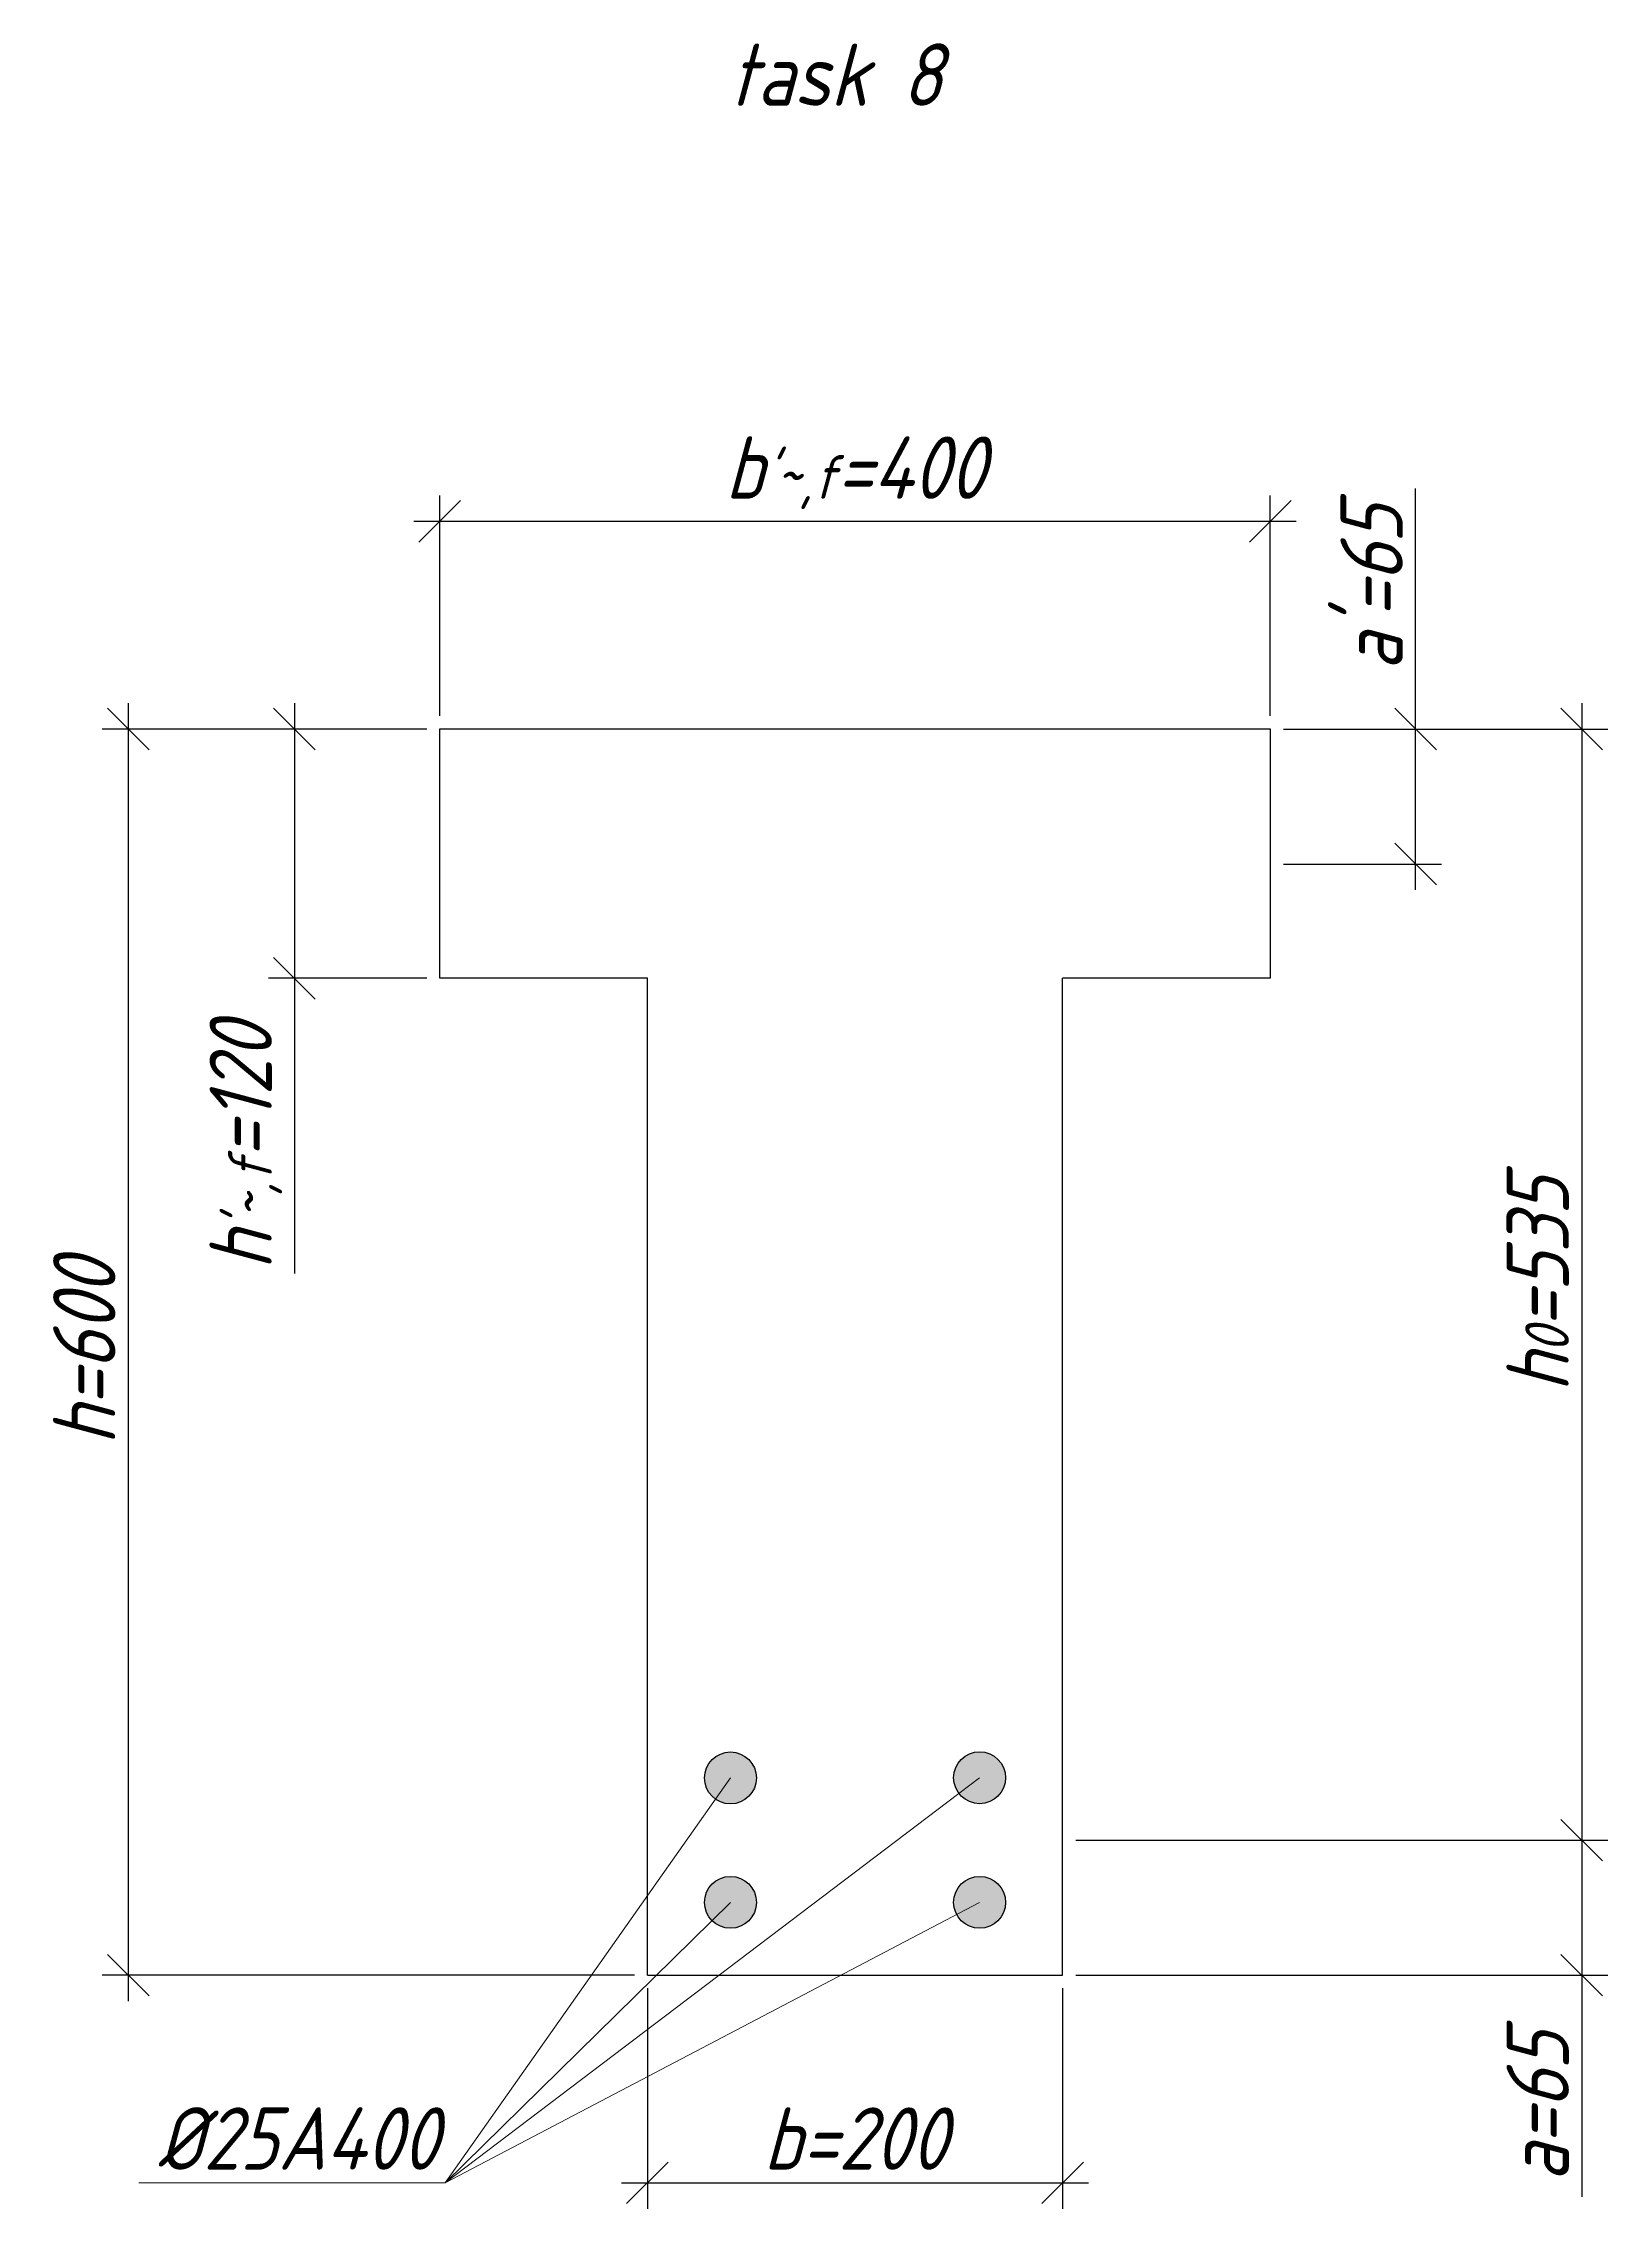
# Model space of a CAD drawing. Header units: millimetres. Extents: x -180 to 58926, y -10791 to 13515.
# Drawn here: x 6005 to 6759, y -6602 to -5559 of the extents above; entities that cross this region are included whole.
import ezdxf

# ---------------------------------------------------------------- set-up
doc = ezdxf.new("R2010")
doc.units = ezdxf.units.MM
for name, color, linetype, lineweight in [('basic', 95, 'Continuous', 30), ('size', 45, 'Continuous', 20), ('text', 13, 'Continuous', 20), ('thin', 153, 'Continuous', 18)]:
    doc.layers.add(name, color=color, linetype=linetype, lineweight=lineweight)
doc.styles.add('Structures', font='isocpeur.ttf', dxfattribs={"width": 0.85, "oblique": 15})
doc.dimstyles.new('Structures', dxfattribs={"dimtxt": 3, "dimasz": 2, "dimexe": 1.25, "dimexo": 0.625, "dimtad": 1, "dimtxsty": 'Structures', "dimblk": 'OBLIQUE', "dimcen": 2.5, "dimdle": 1.25, "dimadec": 0, "dimazin": 0, "dimtfac": 1, "dimtmove": 0, "dimatfit": 3, "dimfxl": 1, "dimarcsym": 0})

# ---------------------------------------------------------------- blocks, each defined once
blk = doc.blocks.new('_Oblique')
at = {"color": 0, "linetype": 'ByBlock', "lineweight": -2}
blk.add_line((-0.5, -0.5), (0.5, 0.5), dxfattribs=at)
blk = doc.blocks.new('*D247')
at = {"layer": 'Defpoints', "color": 0, "transparency": 16777216}
for p in [(6296.4, -6489.1), (6496.4, -6489.1), (6496.4, -6589.1)]:
    blk.add_point(p, dxfattribs=at)
at = {"layer": 'size', "color": 0, "lineweight": -2, "transparency": 16777216}
for p, q in [((6296.4, -6495.3), (6296.4, -6601.6)), ((6496.4, -6495.3), (6496.4, -6601.6)), ((6283.9, -6589.1), (6508.9, -6589.1))]:
    blk.add_line(p, q, dxfattribs=at)
at = {"layer": 'size', "color": 0, "lineweight": -2, "transparency": 16777216, "xscale": 20, "yscale": 20, "zscale": 20, "rotation": 180}
blk.add_blockref('_Oblique', (6296.4, -6589.1), dxfattribs=at)
at = {"layer": 'size', "color": 0, "lineweight": -2, "transparency": 16777216, "xscale": 20, "yscale": 20, "zscale": 20}
blk.add_blockref('_Oblique', (6496.4, -6589.1), dxfattribs=at)
at = {"layer": 'size', "color": 0, "transparency": 16777216, "insert": (6396.4, -6567.8), "char_height": 30, "attachment_point": 5, "style": 'Structures'}
blk.add_mtext('b=200', dxfattribs=at)
blk = doc.blocks.new('*D248')
at = {"layer": 'Defpoints', "color": 0, "transparency": 16777216}
for p in [(6596.4, -5789.1), (6196.4, -5889.1), (6596.4, -5889.1)]:
    blk.add_point(p, dxfattribs=at)
at = {"layer": 'size', "color": 0, "lineweight": -2, "transparency": 16777216}
for p, q in [((6196.4, -5882.8), (6196.4, -5776.6)), ((6596.4, -5882.8), (6596.4, -5776.6)), ((6183.9, -5789.1), (6608.9, -5789.1))]:
    blk.add_line(p, q, dxfattribs=at)
at = {"layer": 'size', "color": 0, "lineweight": -2, "transparency": 16777216, "xscale": 20, "yscale": 20, "zscale": 20, "rotation": 180}
blk.add_blockref('_Oblique', (6196.4, -5789.1), dxfattribs=at)
at = {"layer": 'size', "color": 0, "lineweight": -2, "transparency": 16777216, "xscale": 20, "yscale": 20, "zscale": 20}
blk.add_blockref('_Oblique', (6596.4, -5789.1), dxfattribs=at)
at = {"layer": 'size', "color": 0, "transparency": 16777216, "insert": (6396.4, -5765.7), "char_height": 30, "attachment_point": 5, "style": 'Structures'}
blk.add_mtext("b{\\H0.7x;\\S'~,f;}=400", dxfattribs=at)
blk = doc.blocks.new('*D249')
at = {"layer": 'Defpoints', "color": 0, "transparency": 16777216}
for p in [(6596.4, -5889.1), (6666.4, -5889.1), (6596.4, -5954.1)]:
    blk.add_point(p, dxfattribs=at)
at = {"layer": 'size', "color": 0, "lineweight": -2, "transparency": 16777216}
for p, q in [((6666.4, -5889.1), (6666.4, -5773.3)), ((6602.7, -5889.1), (6678.9, -5889.1)), ((6666.4, -5966.6), (6666.4, -5889.1)), ((6602.7, -5954.1), (6678.9, -5954.1))]:
    blk.add_line(p, q, dxfattribs=at)
at = {"layer": 'size', "color": 0, "lineweight": -2, "transparency": 16777216, "xscale": 20, "yscale": 20, "zscale": 20}
for p, rotation in [((6666.4, -5889.1), 90), ((6666.4, -5954.1), 270)]:
    blk.add_blockref('_Oblique', p, dxfattribs=dict(at, rotation=rotation))
at = {"layer": 'size', "color": 0, "transparency": 16777216, "insert": (6645.2, -5821.2), "char_height": 30, "attachment_point": 5, "rotation": 90, "style": 'Structures'}
blk.add_mtext("a'=65", dxfattribs=at)
blk = doc.blocks.new('*D250')
at = {"layer": 'Defpoints', "color": 0, "transparency": 16777216}
for p in [(6596.4, -5889.1), (6496.4, -6424.1), (6746.4, -6424.1)]:
    blk.add_point(p, dxfattribs=at)
at = {"layer": 'size', "color": 0, "lineweight": -2, "transparency": 16777216}
for p, q in [((6746.4, -5876.6), (6746.4, -6436.6)), ((6602.7, -5889.1), (6758.9, -5889.1)), ((6502.7, -6424.1), (6758.9, -6424.1))]:
    blk.add_line(p, q, dxfattribs=at)
at = {"layer": 'size', "color": 0, "lineweight": -2, "transparency": 16777216, "xscale": 20, "yscale": 20, "zscale": 20}
for p, rotation in [((6746.4, -5889.1), 90), ((6746.4, -6424.1), 270)]:
    blk.add_blockref('_Oblique', p, dxfattribs=dict(at, rotation=rotation))
at = {"layer": 'size', "color": 0, "transparency": 16777216, "insert": (6725.2, -6156.6), "char_height": 30, "attachment_point": 5, "rotation": 90, "style": 'Structures'}
blk.add_mtext('h{\\H0.7x;\\S^ 0;}=535', dxfattribs=at)
blk = doc.blocks.new('*D251')
at = {"layer": 'Defpoints', "color": 0, "transparency": 16777216}
for p in [(6496.4, -6424.1), (6496.4, -6489.1), (6746.4, -6489.1)]:
    blk.add_point(p, dxfattribs=at)
at = {"layer": 'size', "color": 0, "lineweight": -2, "transparency": 16777216}
for p, q in [((6746.4, -6411.6), (6746.4, -6489.1)), ((6502.7, -6424.1), (6758.9, -6424.1)), ((6502.7, -6489.1), (6758.9, -6489.1)), ((6746.4, -6489.1), (6746.4, -6595.9))]:
    blk.add_line(p, q, dxfattribs=at)
at = {"layer": 'size', "color": 0, "lineweight": -2, "transparency": 16777216, "xscale": 20, "yscale": 20, "zscale": 20}
for p, rotation in [((6746.4, -6424.1), 90), ((6746.4, -6489.1), 270)]:
    blk.add_blockref('_Oblique', p, dxfattribs=dict(at, rotation=rotation))
at = {"layer": 'size', "color": 0, "transparency": 16777216, "insert": (6725.2, -6552.5), "char_height": 30, "attachment_point": 5, "rotation": 90, "style": 'Structures'}
blk.add_mtext('a=65', dxfattribs=at)
blk = doc.blocks.new('*D252')
at = {"layer": 'Defpoints', "color": 0, "transparency": 16777216}
for p in [(6196.4, -5889.1), (6126.4, -6009.1), (6196.4, -6009.1)]:
    blk.add_point(p, dxfattribs=at)
at = {"layer": 'size', "color": 0, "lineweight": -2, "transparency": 16777216}
for p, q in [((6126.4, -5876.6), (6126.4, -6009.1)), ((6190.2, -5889.1), (6113.9, -5889.1)), ((6190.2, -6009.1), (6113.9, -6009.1)), ((6126.4, -6009.1), (6126.4, -6151.2))]:
    blk.add_line(p, q, dxfattribs=at)
at = {"layer": 'size', "color": 0, "lineweight": -2, "transparency": 16777216, "xscale": 20, "yscale": 20, "zscale": 20}
for p, rotation in [((6126.4, -5889.1), 90), ((6126.4, -6009.1), 270)]:
    blk.add_blockref('_Oblique', p, dxfattribs=dict(at, rotation=rotation))
at = {"layer": 'size', "color": 0, "transparency": 16777216, "insert": (6103, -6090.1), "char_height": 30, "attachment_point": 5, "rotation": 90, "style": 'Structures'}
blk.add_mtext("h{\\H0.7x;\\S'~,f;}=120", dxfattribs=at)
blk = doc.blocks.new('*D253')
at = {"layer": 'Defpoints', "color": 0, "transparency": 16777216}
for p in [(6196.4, -5889.1), (6046.4, -6489.1), (6296.4, -6489.1)]:
    blk.add_point(p, dxfattribs=at)
at = {"layer": 'size', "color": 0, "lineweight": -2, "transparency": 16777216}
for p, q in [((6046.4, -5876.6), (6046.4, -6501.6)), ((6190.2, -5889.1), (6033.9, -5889.1)), ((6290.2, -6489.1), (6033.9, -6489.1))]:
    blk.add_line(p, q, dxfattribs=at)
at = {"layer": 'size', "color": 0, "lineweight": -2, "transparency": 16777216, "xscale": 20, "yscale": 20, "zscale": 20}
for p, rotation in [((6046.4, -5889.1), 90), ((6046.4, -6489.1), 270)]:
    blk.add_blockref('_Oblique', p, dxfattribs=dict(at, rotation=rotation))
at = {"layer": 'size', "color": 0, "transparency": 16777216, "insert": (6025.2, -6189.1), "char_height": 30, "attachment_point": 5, "rotation": 90, "style": 'Structures'}
blk.add_mtext('h=600', dxfattribs=at)

msp = doc.modelspace()

# ---------------------------------------------------------------- hatches: boundary and pattern name
at = {"layer": 'basic'}
h = msp.add_hatch(color=256, dxfattribs=at)
h.dxf.hatch_style = 1
h.paths.add_polyline_path([(6336.408, -6381.657, 0.41421356), (6323.908, -6394.157), (6336.408, -6394.157)])
h.paths.add_polyline_path([(6336.408, -6381.657), (6336.408, -6394.157), (6348.908, -6394.157, 0.41421356)])
h.paths.add_polyline_path([(6348.908, -6394.157), (6336.408, -6394.157), (6336.408, -6406.657, 0.41421356)])
h.paths.add_polyline_path([(6336.408, -6394.157), (6323.908, -6394.157, 0.41421356), (6336.408, -6406.657)])
h = msp.add_hatch(color=256, dxfattribs=at)
h.dxf.hatch_style = 1
h.paths.add_polyline_path([(6456.408, -6381.556, 0.41421356), (6443.908, -6394.056), (6456.408, -6394.056)])
h.paths.add_polyline_path([(6456.408, -6381.556), (6456.408, -6394.056), (6468.908, -6394.056, 0.41421356)])
h.paths.add_polyline_path([(6468.908, -6394.056), (6456.408, -6394.056), (6456.408, -6406.556, 0.41421356)])
h.paths.add_polyline_path([(6456.408, -6394.056), (6443.908, -6394.056, 0.41421356), (6456.408, -6406.556)])
h = msp.add_hatch(color=256, dxfattribs=at)
h.dxf.hatch_style = 1
h.paths.add_polyline_path([(6336.408, -6441.556, 0.41421356), (6323.908, -6454.056), (6336.408, -6454.056)])
h.paths.add_polyline_path([(6336.408, -6441.556), (6336.408, -6454.056), (6348.908, -6454.056, 0.41421356)])
h.paths.add_polyline_path([(6348.908, -6454.056), (6336.408, -6454.056), (6336.408, -6466.556, 0.41421356)])
h.paths.add_polyline_path([(6336.408, -6454.056), (6323.908, -6454.056, 0.41421356), (6336.408, -6466.556)])
h = msp.add_hatch(color=256, dxfattribs=at)
h.dxf.hatch_style = 1
h.paths.add_polyline_path([(6456.408, -6441.556, 0.41421356), (6443.908, -6454.056), (6456.408, -6454.056)])
h.paths.add_polyline_path([(6456.408, -6441.556), (6456.408, -6454.056), (6468.908, -6454.056, 0.41421356)])
h.paths.add_polyline_path([(6468.908, -6454.056), (6456.408, -6454.056), (6456.408, -6466.556, 0.41421356)])
h.paths.add_polyline_path([(6456.408, -6454.056), (6443.908, -6454.056, 0.41421356), (6456.408, -6466.556)])

# ---------------------------------------------------------------- linework, layer by layer
for p, q in [((6196.408, -5889.056), (6596.408, -5889.056)), ((6196.408, -6009.056), (6196.408, -5889.056)), ((6596.408, -5889.056), (6596.408, -6009.056)), ((6296.408, -6009.056), (6196.408, -6009.056)), ((6296.408, -6489.056), (6296.408, -6009.056)), ((6596.408, -6009.056), (6496.408, -6009.056)), ((6496.408, -6489.056), (6496.408, -6009.056)), ((6296.408, -6489.056), (6496.408, -6489.056))]:
    msp.add_line(p, q, dxfattribs=at)
for centre in [(6336.408, -6394.157), (6456.408, -6394.056), (6336.408, -6454.056), (6456.408, -6454.056)]:
    msp.add_circle(centre, 12.5, dxfattribs=at)
at = {"layer": 'thin'}
for p, q in [((6198.939, -6589.056), (6456.408, -6394.056)), ((6198.939, -6589.056), (6336.408, -6394.157)), ((6336.408, -6454.056), (6198.939, -6589.056)), ((6456.408, -6454.056), (6198.939, -6589.056)), ((6198.939, -6589.056), (6051.503, -6589.056))]:
    msp.add_line(p, q, dxfattribs=at)

# ---------------------------------------------------------------- texts
at = {"layer": 'text', "char_height": 30, "width": 137.52879, "attachment_point": 5, "style": 'Structures'}
for s, insert in [('task 8', (6387.09, -5574.036)), ('%%C25A400', (6128.007, -6567.793))]:
    msp.add_mtext(s, dxfattribs=dict(at, insert=insert))

# ---------------------------------------------------------------- dimensions: what is measured, and where the dimension line sits
at = {"layer": 'size'}
for base, p1, p2, text, picture, middle in [((6596.408, -5789.056), (6196.408, -5889.056), (6596.408, -5889.056), "b{\\H0.7x;\\S'~,f;}=<>", '*D248', (6396.408, -5765.656)), ((6496.408, -6589.056), (6296.408, -6489.056), (6496.408, -6489.056), 'b=<>', '*D247', (6396.408, -6567.806))]:
    dim = msp.add_linear_dim(base=base, p1=p1, p2=p2, text=text, dimstyle='Structures', dxfattribs=at)
    dim.commit()
    dim.dimension.update_dxf_attribs({"geometry": picture, "text_midpoint": middle})
for base, p1, p2, text, picture, middle in [((6666.408, -5889.056), (6596.408, -5954.056), (6596.408, -5889.056), "a'=<>", '*D249', (6645.158, -5821.174)), ((6046.408, -6489.056), (6196.408, -5889.056), (6296.408, -6489.056), 'h=<>', '*D253', (6025.158, -6189.056)), ((6126.408, -6009.056), (6196.408, -5889.056), (6196.408, -6009.056), "h{\\H0.7x;\\S'~,f;}=<>", '*D252', (6103.008, -6090.145)), ((6746.408, -6424.056), (6596.408, -5889.056), (6496.408, -6424.056), 'h{\\H0.7x;\\S^ 0;}=<>', '*D250', (6725.158, -6156.556)), ((6746.408, -6489.056), (6496.408, -6424.056), (6496.408, -6489.056), 'a=<>', '*D251', (6725.158, -6552.475))]:
    dim = msp.add_linear_dim(base=base, p1=p1, p2=p2, angle=90, text=text, dimstyle='Structures', dxfattribs=at)
    dim.commit()
    dim.dimension.update_dxf_attribs({"geometry": picture, "text_midpoint": middle})

doc.saveas('drawing.dxf')
